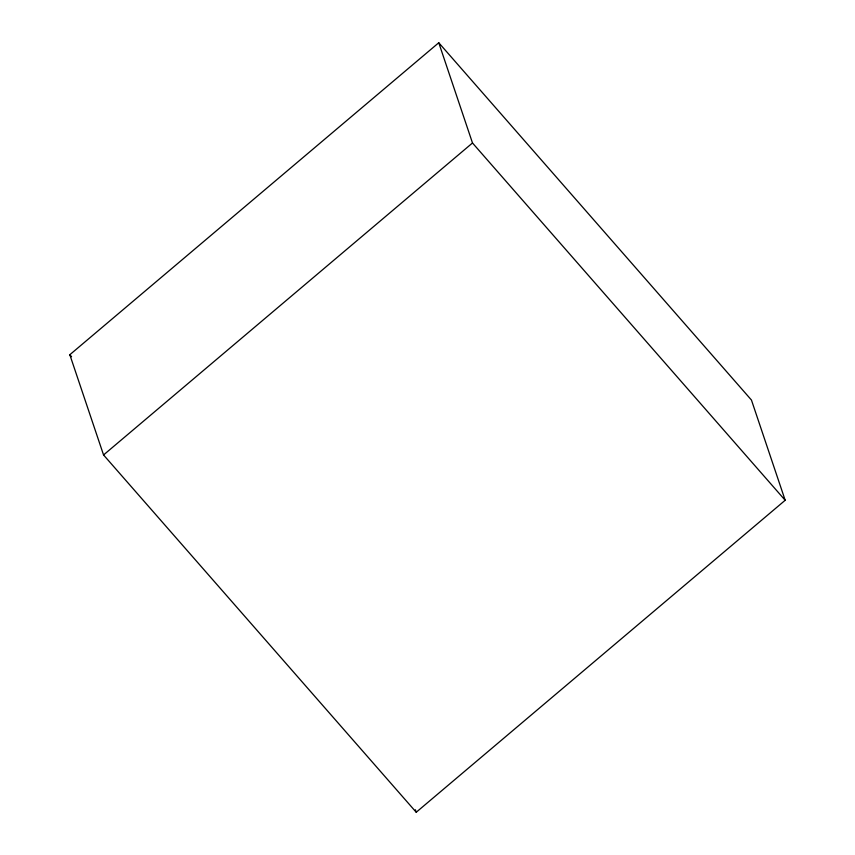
<?xml version="1.0" encoding="UTF-8"?>
<svg xmlns="http://www.w3.org/2000/svg" width="855" height="855" viewBox="0 0 855 855"><rect width="100%" height="100%" fill="white"/><g stroke="black" fill="none" stroke-linecap="round" stroke-linejoin="round"><path stroke-width="1.28" d="M69.821 354.729L438.765 42.75L751.449 400.044L785.179 500.271L416.235 812.25L103.551 454.956L69.821 354.729L71.574 356.727M103.551 454.956L472.494 142.977L438.765 42.75M472.494 142.977L785.179 500.271M415.391 809.749L416.235 812.25"/></g></svg>
